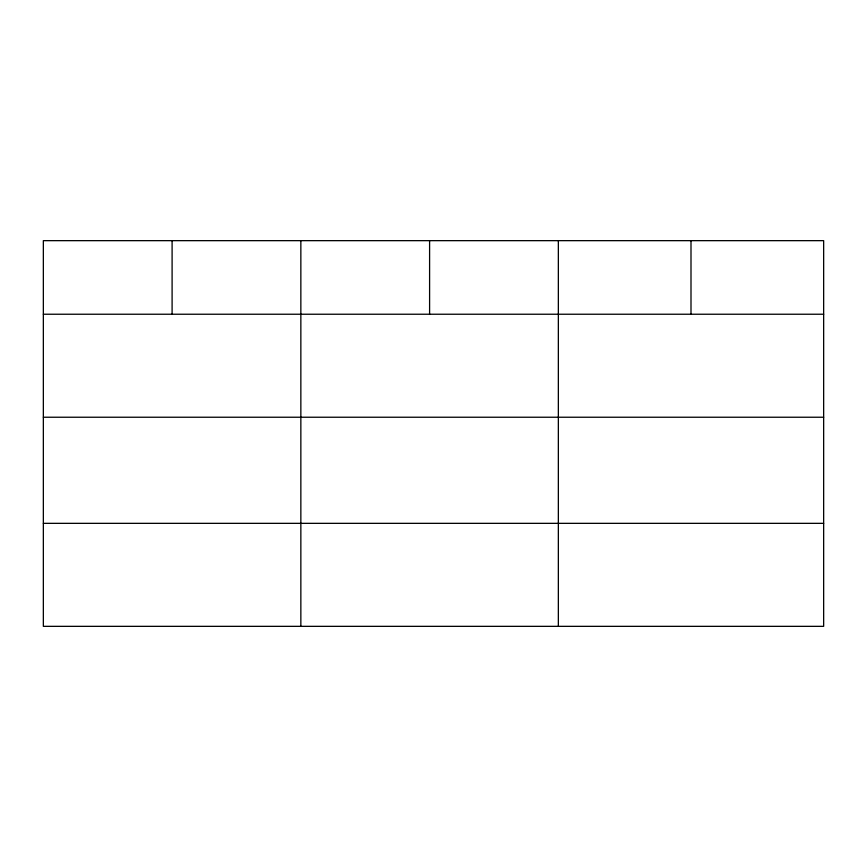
<?xml version="1.0" encoding="UTF-8"?>
<svg xmlns="http://www.w3.org/2000/svg" width="867" height="867" viewBox="0 0 867 867"><rect width="100%" height="100%" fill="white"/><g stroke="black" fill="none" stroke-linecap="round" stroke-linejoin="round"><path stroke-width="1.3" d="M823.65 417.233L823.65 240.658L43.35 240.658L43.35 626.342L823.65 626.342L823.65 417.233L43.35 417.233M43.35 314.233L823.65 314.233M43.35 523.343L823.65 523.343M690.999 240.658L690.999 314.233M558.348 240.658L558.348 626.342M429.598 240.658L429.598 314.233M300.849 240.658L300.849 626.342M172.1 240.658L172.1 314.233"/></g></svg>
